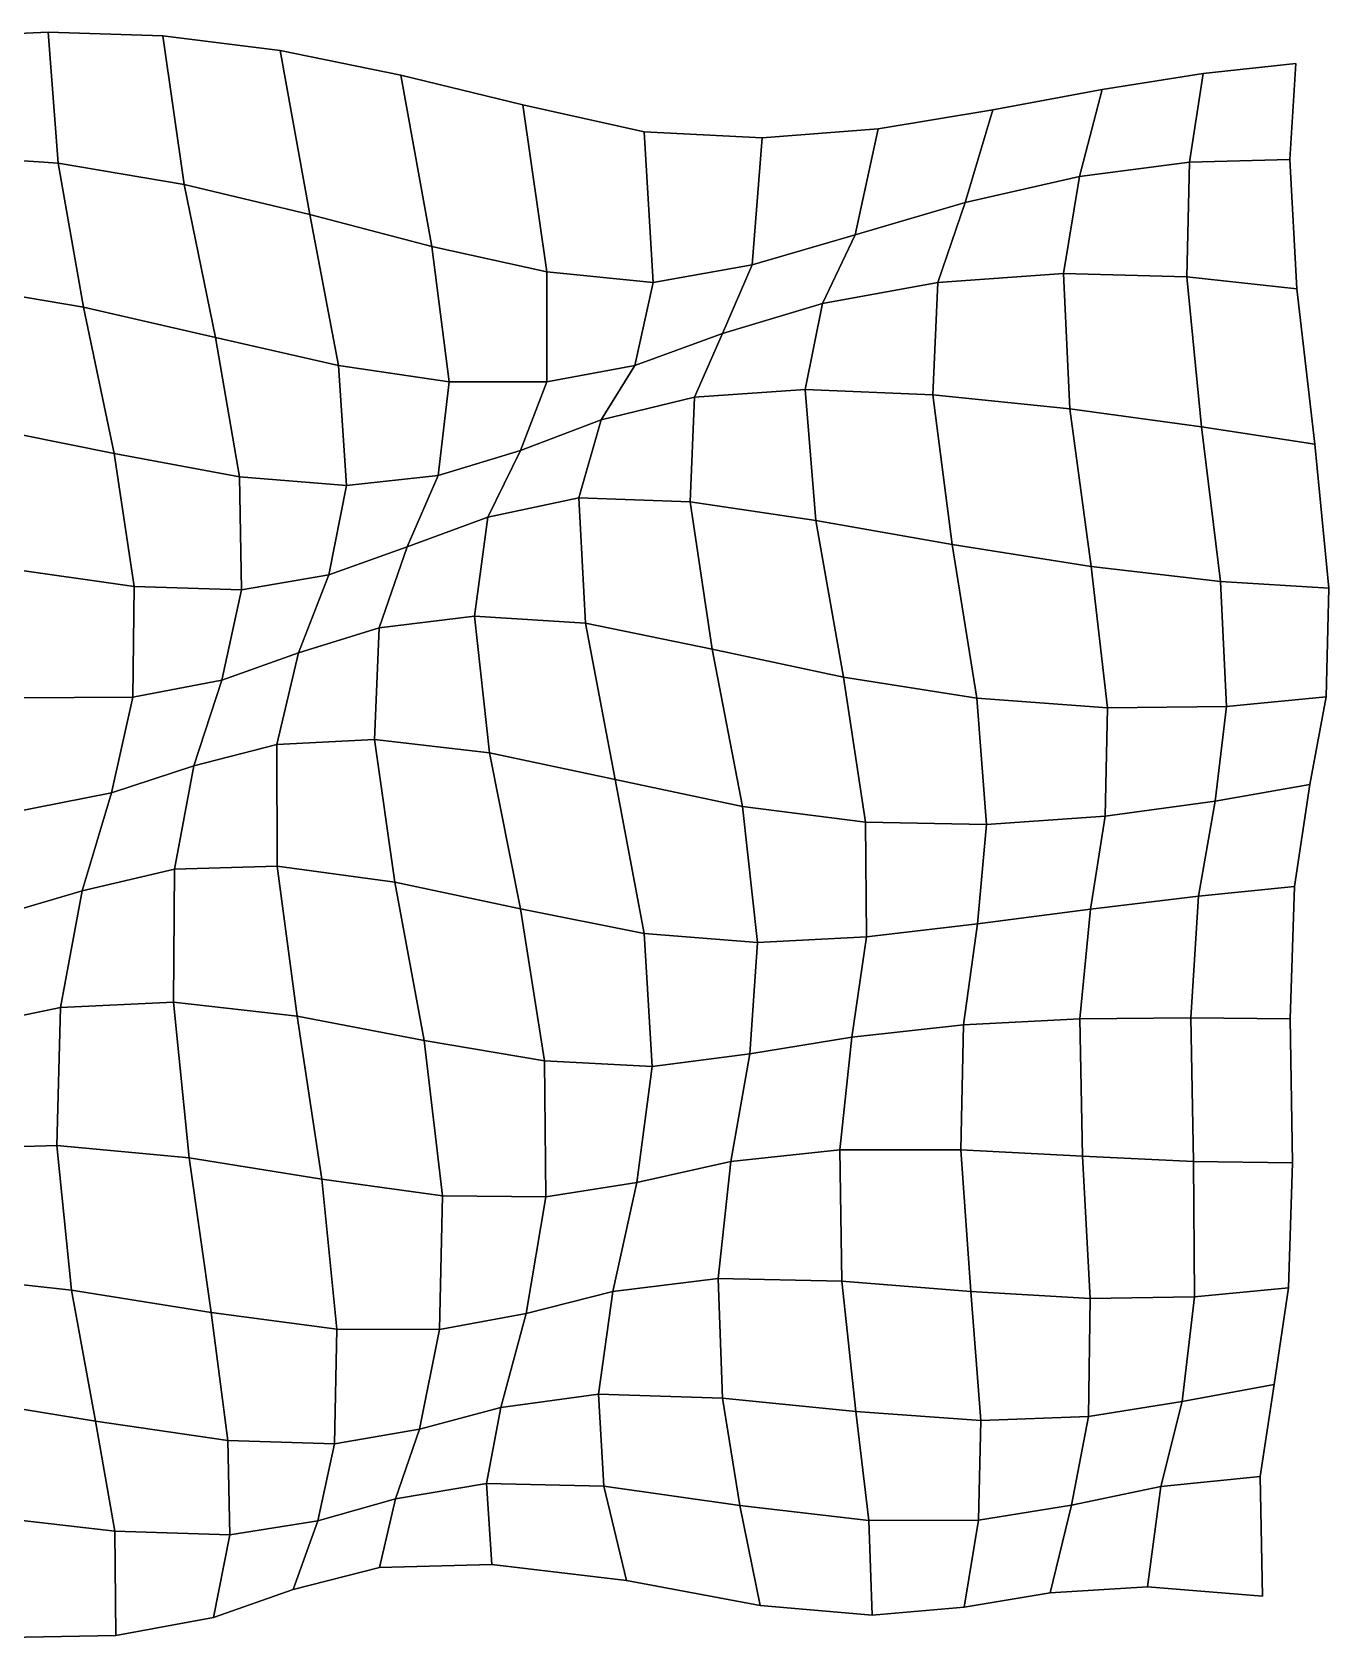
# Model space of a CAD drawing. Extents: x -161 to 225, y -128 to 123.
# Drawn here: x 24.9 to 225.5, y -125 to 123.4 of the extents above; entities that cross this region are included whole.
import ezdxf

# ---------------------------------------------------------------- set-up
doc = ezdxf.new("R2010")
doc.units = 0

msp = doc.modelspace()

# ---------------------------------------------------------------- linework, layer by layer
for points in [[(9.83178, 104.409492, 0.010305), (28.90794, 103.108704, 0.145241), (27.396492, 123.404869, 0.026824), (10.061327, 122.614754, -0.367905)], [(9.83178, 104.409492, 0.010305), (10.061327, 122.614754, -0.367905), (27.396492, 123.404869, 0.026824), (28.90794, 103.108704, 0.145241)], [(28.90794, 103.108704, 0.145241), (48.406376, 99.835617, -0.199749), (45.104641, 122.834908, -0.136074), (27.396492, 123.404869, 0.026824)], [(28.90794, 103.108704, 0.145241), (27.396492, 123.404869, 0.026824), (45.104641, 122.834908, -0.136074), (48.406376, 99.835617, -0.199749)], [(48.406376, 99.835617, -0.199749), (67.869591, 95.176903, -0.75451), (63.279057, 120.560547, -0.830647), (45.104641, 122.834908, -0.136074)], [(48.406376, 99.835617, -0.199749), (45.104641, 122.834908, -0.136074), (63.279057, 120.560547, -0.830647), (67.869591, 95.176903, -0.75451)], [(67.869591, 95.176903, -0.75451), (86.754158, 90.234596, -1.219895), (81.915718, 116.737076, -1.918922), (63.279057, 120.560547, -0.830647)], [(67.869591, 95.176903, -0.75451), (63.279057, 120.560547, -0.830647), (81.915718, 116.737076, -1.918922), (86.754158, 90.234596, -1.219895)], [(186.904724, 101.072464, -10.817753), (203.927872, 103.292015, -10.484324), (206.029343, 116.977783, -8.569457), (190.440033, 114.518669, -10.872352)], [(186.904724, 101.072464, -10.817753), (190.440033, 114.518669, -10.872352), (206.029343, 116.977783, -8.569457), (203.927872, 103.292015, -10.484324)], [(203.927872, 103.292015, -10.484324), (219.447495, 103.709496, -7.754331), (220.361511, 118.556915, -4.645498), (206.029343, 116.977783, -8.569457)], [(203.927872, 103.292015, -10.484324), (206.029343, 116.977783, -8.569457), (220.361511, 118.556915, -4.645498), (219.447495, 103.709496, -7.754331)], [(86.754158, 90.234596, -1.219895), (104.514847, 86.338074, -1.586439), (100.782074, 112.138893, -3.376777), (81.915718, 116.737076, -1.918922)], [(86.754158, 90.234596, -1.219895), (81.915718, 116.737076, -1.918922), (100.782074, 112.138893, -3.376777), (104.514847, 86.338074, -1.586439)], [(169.242737, 97.032295, -8.992205), (186.904724, 101.072464, -10.817753), (190.440033, 114.518669, -10.872352), (173.491089, 111.369194, -11.05312)], [(169.242737, 97.032295, -8.992205), (173.491089, 111.369194, -11.05312), (190.440033, 114.518669, -10.872352), (186.904724, 101.072464, -10.817753)], [(104.514847, 86.338074, -1.586439), (120.952843, 84.66423, -2.28953), (119.587006, 108.003685, -5.397277), (100.782074, 112.138893, -3.376777)], [(104.514847, 86.338074, -1.586439), (100.782074, 112.138893, -3.376777), (119.587006, 108.003685, -5.397277), (120.952843, 84.66423, -2.28953)], [(152.207657, 92.023346, -6.22019), (169.242737, 97.032295, -8.992205), (173.491089, 111.369194, -11.05312), (155.78952, 108.467674, -9.613553)], [(152.207657, 92.023346, -6.22019), (155.78952, 108.467674, -9.613553), (173.491089, 111.369194, -11.05312), (169.242737, 97.032295, -8.992205)], [(120.952843, 84.66423, -2.28953), (136.303299, 87.406776, -3.779438), (137.82341, 107.034721, -7.492645), (119.587006, 108.003685, -5.397277)], [(120.952843, 84.66423, -2.28953), (119.587006, 108.003685, -5.397277), (137.82341, 107.034721, -7.492645), (136.303299, 87.406776, -3.779438)], [(136.303299, 87.406776, -3.779438), (152.207657, 92.023346, -6.22019), (155.78952, 108.467674, -9.613553), (137.82341, 107.034721, -7.492645)], [(136.303299, 87.406776, -3.779438), (137.82341, 107.034721, -7.492645), (155.78952, 108.467674, -9.613553), (152.207657, 92.023346, -6.22019)], [(11.795009, 84.392532, -0.245046), (32.838123, 80.841263, -0.31086), (28.90794, 103.108704, 0.145241), (9.83178, 104.409492, 0.010305)], [(11.795009, 84.392532, -0.245046), (9.83178, 104.409492, 0.010305), (28.90794, 103.108704, 0.145241), (32.838123, 80.841263, -0.31086)], [(32.838123, 80.841263, -0.31086), (53.284061, 76.151947, -0.60306), (48.406376, 99.835617, -0.199749), (28.90794, 103.108704, 0.145241)], [(32.838123, 80.841263, -0.31086), (28.90794, 103.108704, 0.145241), (48.406376, 99.835617, -0.199749), (53.284061, 76.151947, -0.60306)], [(184.461472, 86.054741, -8.378843), (203.530121, 85.546974, -10.102467), (203.927872, 103.292015, -10.484324), (186.904724, 101.072464, -10.817753)], [(184.461472, 86.054741, -8.378843), (186.904724, 101.072464, -10.817753), (203.927872, 103.292015, -10.484324), (203.530121, 85.546974, -10.102467)], [(203.530121, 85.546974, -10.102467), (220.532639, 83.668571, -9.088282), (219.447495, 103.709496, -7.754331), (203.927872, 103.292015, -10.484324)], [(203.530121, 85.546974, -10.102467), (203.927872, 103.292015, -10.484324), (219.447495, 103.709496, -7.754331), (220.532639, 83.668571, -9.088282)], [(53.284061, 76.151947, -0.60306), (72.300354, 71.836655, -0.693436), (67.869591, 95.176903, -0.75451), (48.406376, 99.835617, -0.199749)], [(53.284061, 76.151947, -0.60306), (48.406376, 99.835617, -0.199749), (67.869591, 95.176903, -0.75451), (72.300354, 71.836655, -0.693436)], [(165.027481, 84.666801, -4.839503), (184.461472, 86.054741, -8.378843), (186.904724, 101.072464, -10.817753), (169.242737, 97.032295, -8.992205)], [(165.027481, 84.666801, -4.839503), (169.242737, 97.032295, -8.992205), (186.904724, 101.072464, -10.817753), (184.461472, 86.054741, -8.378843)], [(147.159958, 81.412903, -1.210207), (165.027481, 84.666801, -4.839503), (169.242737, 97.032295, -8.992205), (152.207657, 92.023346, -6.22019)], [(147.159958, 81.412903, -1.210207), (152.207657, 92.023346, -6.22019), (169.242737, 97.032295, -8.992205), (165.027481, 84.666801, -4.839503)], [(72.300354, 71.836655, -0.693436), (89.408371, 69.285706, -0.222296), (86.754158, 90.234596, -1.219895), (67.869591, 95.176903, -0.75451)], [(72.300354, 71.836655, -0.693436), (67.869591, 95.176903, -0.75451), (86.754158, 90.234596, -1.219895), (89.408371, 69.285706, -0.222296)], [(131.69632, 76.80648, 1.104721), (147.159958, 81.412903, -1.210207), (152.207657, 92.023346, -6.22019), (136.303299, 87.406776, -3.779438)], [(131.69632, 76.80648, 1.104721), (136.303299, 87.406776, -3.779438), (152.207657, 92.023346, -6.22019), (147.159958, 81.412903, -1.210207)], [(89.408371, 69.285706, -0.222296), (104.523262, 69.291672, 0.768575), (104.514847, 86.338074, -1.586439), (86.754158, 90.234596, -1.219895)], [(89.408371, 69.285706, -0.222296), (86.754158, 90.234596, -1.219895), (104.514847, 86.338074, -1.586439), (104.523262, 69.291672, 0.768575)], [(118.124031, 71.851402, 1.672602), (131.69632, 76.80648, 1.104721), (136.303299, 87.406776, -3.779438), (120.952843, 84.66423, -2.28953)], [(118.124031, 71.851402, 1.672602), (120.952843, 84.66423, -2.28953), (136.303299, 87.406776, -3.779438), (131.69632, 76.80648, 1.104721)], [(104.523262, 69.291672, 0.768575), (118.124031, 71.851402, 1.672602), (120.952843, 84.66423, -2.28953), (104.514847, 86.338074, -1.586439)], [(104.523262, 69.291672, 0.768575), (104.514847, 86.338074, -1.586439), (120.952843, 84.66423, -2.28953), (118.124031, 71.851402, 1.672602)], [(144.485886, 68.108139, 3.476309), (164.249619, 67.291191, -0.641247), (165.027481, 84.666801, -4.839503), (147.159958, 81.412903, -1.210207)], [(144.485886, 68.108139, 3.476309), (147.159958, 81.412903, -1.210207), (165.027481, 84.666801, -4.839503), (164.249619, 67.291191, -0.641247)], [(164.249619, 67.291191, -0.641247), (185.429047, 65.126961, -5.301951), (184.461472, 86.054741, -8.378843), (165.027481, 84.666801, -4.839503)], [(164.249619, 67.291191, -0.641247), (165.027481, 84.666801, -4.839503), (184.461472, 86.054741, -8.378843), (185.429047, 65.126961, -5.301951)], [(185.429047, 65.126961, -5.301951), (205.791397, 62.352203, -8.536299), (203.530121, 85.546974, -10.102467), (184.461472, 86.054741, -8.378843)], [(185.429047, 65.126961, -5.301951), (184.461472, 86.054741, -8.378843), (203.530121, 85.546974, -10.102467), (205.791397, 62.352203, -8.536299)], [(205.791397, 62.352203, -8.536299), (223.328644, 59.662838, -8.998077), (220.532639, 83.668571, -9.088282), (203.530121, 85.546974, -10.102467)], [(205.791397, 62.352203, -8.536299), (203.530121, 85.546974, -10.102467), (220.532639, 83.668571, -9.088282), (223.328644, 59.662838, -8.998077)], [(15.771048, 62.579613, -0.968566), (37.589283, 58.210094, -0.924707), (32.838123, 80.841263, -0.31086), (11.795009, 84.392532, -0.245046)], [(15.771048, 62.579613, -0.968566), (11.795009, 84.392532, -0.245046), (32.838123, 80.841263, -0.31086), (37.589283, 58.210094, -0.924707)], [(37.589283, 58.210094, -0.924707), (56.986885, 54.585159, -0.766647), (53.284061, 76.151947, -0.60306), (32.838123, 80.841263, -0.31086)], [(37.589283, 58.210094, -0.924707), (32.838123, 80.841263, -0.31086), (53.284061, 76.151947, -0.60306), (56.986885, 54.585159, -0.766647)], [(127.350853, 66.912575, 5.660679), (144.485886, 68.108139, 3.476309), (147.159958, 81.412903, -1.210207), (131.69632, 76.80648, 1.104721)], [(127.350853, 66.912575, 5.660679), (131.69632, 76.80648, 1.104721), (147.159958, 81.412903, -1.210207), (144.485886, 68.108139, 3.476309)], [(56.986885, 54.585159, -0.766647), (73.540367, 53.270149, -0.090503), (72.300354, 71.836655, -0.693436), (53.284061, 76.151947, -0.60306)], [(56.986885, 54.585159, -0.766647), (53.284061, 76.151947, -0.60306), (72.300354, 71.836655, -0.693436), (73.540367, 53.270149, -0.090503)], [(112.940155, 63.423939, 5.623336), (127.350853, 66.912575, 5.660679), (131.69632, 76.80648, 1.104721), (118.124031, 71.851402, 1.672602)], [(112.940155, 63.423939, 5.623336), (118.124031, 71.851402, 1.672602), (131.69632, 76.80648, 1.104721), (127.350853, 66.912575, 5.660679)], [(73.540367, 53.270149, -0.090503), (87.712929, 54.835911, 1.378479), (89.408371, 69.285706, -0.222296), (72.300354, 71.836655, -0.693436)], [(73.540367, 53.270149, -0.090503), (72.300354, 71.836655, -0.693436), (89.408371, 69.285706, -0.222296), (87.712929, 54.835911, 1.378479)], [(100.45298, 58.688896, 3.509398), (112.940155, 63.423939, 5.623336), (118.124031, 71.851402, 1.672602), (104.523262, 69.291672, 0.768575)], [(100.45298, 58.688896, 3.509398), (104.523262, 69.291672, 0.768575), (118.124031, 71.851402, 1.672602), (112.940155, 63.423939, 5.623336)], [(87.712929, 54.835911, 1.378479), (100.45298, 58.688896, 3.509398), (104.523262, 69.291672, 0.768575), (89.408371, 69.285706, -0.222296)], [(87.712929, 54.835911, 1.378479), (89.408371, 69.285706, -0.222296), (104.523262, 69.291672, 0.768575), (100.45298, 58.688896, 3.509398)], [(126.675903, 50.732399, 9.044948), (146.113785, 47.87685, 6.730162), (144.485886, 68.108139, 3.476309), (127.350853, 66.912575, 5.660679)], [(126.675903, 50.732399, 9.044948), (127.350853, 66.912575, 5.660679), (144.485886, 68.108139, 3.476309), (146.113785, 47.87685, 6.730162)], [(146.113785, 47.87685, 6.730162), (167.196274, 44.153992, 2.336008), (164.249619, 67.291191, -0.641247), (144.485886, 68.108139, 3.476309)], [(146.113785, 47.87685, 6.730162), (144.485886, 68.108139, 3.476309), (164.249619, 67.291191, -0.641247), (167.196274, 44.153992, 2.336008)], [(167.196274, 44.153992, 2.336008), (188.735718, 40.7416, -2.825946), (185.429047, 65.126961, -5.301951), (164.249619, 67.291191, -0.641247)], [(167.196274, 44.153992, 2.336008), (164.249619, 67.291191, -0.641247), (185.429047, 65.126961, -5.301951), (188.735718, 40.7416, -2.825946)], [(109.489098, 51.345356, 9.012098), (126.675903, 50.732399, 9.044948), (127.350853, 66.912575, 5.660679), (112.940155, 63.423939, 5.623336)], [(109.489098, 51.345356, 9.012098), (112.940155, 63.423939, 5.623336), (127.350853, 66.912575, 5.660679), (126.675903, 50.732399, 9.044948)], [(188.735718, 40.7416, -2.825946), (208.750839, 38.40398, -6.761741), (205.791397, 62.352203, -8.536299), (185.429047, 65.126961, -5.301951)], [(188.735718, 40.7416, -2.825946), (185.429047, 65.126961, -5.301951), (205.791397, 62.352203, -8.536299), (208.750839, 38.40398, -6.761741)], [(20.053568, 40.599987, -1.900229), (40.687214, 37.666843, -1.343327), (37.589283, 58.210094, -0.924707), (15.771048, 62.579613, -0.968566)], [(20.053568, 40.599987, -1.900229), (15.771048, 62.579613, -0.968566), (37.589283, 58.210094, -0.924707), (40.687214, 37.666843, -1.343327)], [(95.406929, 48.358036, 6.400096), (109.489098, 51.345356, 9.012098), (112.940155, 63.423939, 5.623336), (100.45298, 58.688896, 3.509398)], [(95.406929, 48.358036, 6.400096), (100.45298, 58.688896, 3.509398), (112.940155, 63.423939, 5.623336), (109.489098, 51.345356, 9.012098)], [(208.750839, 38.40398, -6.761741), (225.490875, 37.394627, -8.029817), (223.328644, 59.662838, -8.998077), (205.791397, 62.352203, -8.536299)], [(208.750839, 38.40398, -6.761741), (205.791397, 62.352203, -8.536299), (223.328644, 59.662838, -8.998077), (225.490875, 37.394627, -8.029817)], [(40.687214, 37.666843, -1.343327), (57.315022, 37.103592, -0.345639), (56.986885, 54.585159, -0.766647), (37.589283, 58.210094, -0.924707)], [(40.687214, 37.666843, -1.343327), (37.589283, 58.210094, -0.924707), (56.986885, 54.585159, -0.766647), (57.315022, 37.103592, -0.345639)], [(82.890289, 43.774014, 3.603289), (95.406929, 48.358036, 6.400096), (100.45298, 58.688896, 3.509398), (87.712929, 54.835911, 1.378479)], [(82.890289, 43.774014, 3.603289), (87.712929, 54.835911, 1.378479), (100.45298, 58.688896, 3.509398), (95.406929, 48.358036, 6.400096)], [(70.778145, 39.429909, 1.279519), (82.890289, 43.774014, 3.603289), (87.712929, 54.835911, 1.378479), (73.540367, 53.270149, -0.090503)], [(70.778145, 39.429909, 1.279519), (73.540367, 53.270149, -0.090503), (87.712929, 54.835911, 1.378479), (82.890289, 43.774014, 3.603289)], [(57.315022, 37.103592, -0.345639), (70.778145, 39.429909, 1.279519), (73.540367, 53.270149, -0.090503), (56.986885, 54.585159, -0.766647)], [(57.315022, 37.103592, -0.345639), (56.986885, 54.585159, -0.766647), (73.540367, 53.270149, -0.090503), (70.778145, 39.429909, 1.279519)], [(93.306419, 33.071159, 8.919457), (110.514664, 31.990782, 11.376283), (109.489098, 51.345356, 9.012098), (95.406929, 48.358036, 6.400096)], [(93.306419, 33.071159, 8.919457), (95.406929, 48.358036, 6.400096), (109.489098, 51.345356, 9.012098), (110.514664, 31.990782, 11.376283)], [(110.514664, 31.990782, 11.376283), (130.109482, 27.957132, 10.884101), (126.675903, 50.732399, 9.044948), (109.489098, 51.345356, 9.012098)], [(110.514664, 31.990782, 11.376283), (109.489098, 51.345356, 9.012098), (126.675903, 50.732399, 9.044948), (130.109482, 27.957132, 10.884101)], [(130.109482, 27.957132, 10.884101), (150.423645, 23.636997, 8.188733), (146.113785, 47.87685, 6.730162), (126.675903, 50.732399, 9.044948)], [(130.109482, 27.957132, 10.884101), (126.675903, 50.732399, 9.044948), (146.113785, 47.87685, 6.730162), (150.423645, 23.636997, 8.188733)], [(78.566017, 31.245991, 5.929241), (93.306419, 33.071159, 8.919457), (95.406929, 48.358036, 6.400096), (82.890289, 43.774014, 3.603289)], [(78.566017, 31.245991, 5.929241), (82.890289, 43.774014, 3.603289), (95.406929, 48.358036, 6.400096), (93.306419, 33.071159, 8.919457)], [(150.423645, 23.636997, 8.188733), (171.017273, 20.390743, 3.680855), (167.196274, 44.153992, 2.336008), (146.113785, 47.87685, 6.730162)], [(150.423645, 23.636997, 8.188733), (146.113785, 47.87685, 6.730162), (167.196274, 44.153992, 2.336008), (171.017273, 20.390743, 3.680855)], [(66.086838, 27.363342, 2.990655), (78.566017, 31.245991, 5.929241), (82.890289, 43.774014, 3.603289), (70.778145, 39.429909, 1.279519)], [(66.086838, 27.363342, 2.990655), (70.778145, 39.429909, 1.279519), (82.890289, 43.774014, 3.603289), (78.566017, 31.245991, 5.929241)], [(171.017273, 20.390743, 3.680855), (191.223801, 18.867887, -1.37321), (188.735718, 40.7416, -2.825946), (167.196274, 44.153992, 2.336008)], [(171.017273, 20.390743, 3.680855), (167.196274, 44.153992, 2.336008), (188.735718, 40.7416, -2.825946), (191.223801, 18.867887, -1.37321)], [(22.407194, 20.407524, -2.953279), (40.472939, 20.525038, -1.626281), (40.687214, 37.666843, -1.343327), (20.053568, 40.599987, -1.900229)], [(22.407194, 20.407524, -2.953279), (20.053568, 40.599987, -1.900229), (40.687214, 37.666843, -1.343327), (40.472939, 20.525038, -1.626281)], [(191.223801, 18.867887, -1.37321), (209.67038, 19.076332, -5.217782), (208.750839, 38.40398, -6.761741), (188.735718, 40.7416, -2.825946)], [(191.223801, 18.867887, -1.37321), (188.735718, 40.7416, -2.825946), (208.750839, 38.40398, -6.761741), (209.67038, 19.076332, -5.217782)], [(40.472939, 20.525038, -1.626281), (54.268974, 23.172913, 0.410053), (57.315022, 37.103592, -0.345639), (40.687214, 37.666843, -1.343327)], [(40.472939, 20.525038, -1.626281), (40.687214, 37.666843, -1.343327), (57.315022, 37.103592, -0.345639), (54.268974, 23.172913, 0.410053)], [(54.268974, 23.172913, 0.410053), (66.086838, 27.363342, 2.990655), (70.778145, 39.429909, 1.279519), (57.315022, 37.103592, -0.345639)], [(54.268974, 23.172913, 0.410053), (57.315022, 37.103592, -0.345639), (70.778145, 39.429909, 1.279519), (66.086838, 27.363342, 2.990655)], [(209.67038, 19.076332, -5.217782), (225.075485, 20.602293, -6.611032), (225.490875, 37.394627, -8.029817), (208.750839, 38.40398, -6.761741)], [(209.67038, 19.076332, -5.217782), (208.750839, 38.40398, -6.761741), (225.490875, 37.394627, -8.029817), (225.075485, 20.602293, -6.611032)], [(77.83786, 13.978098, 7.339012), (95.645966, 11.891029, 10.183764), (93.306419, 33.071159, 8.919457), (78.566017, 31.245991, 5.929241)], [(77.83786, 13.978098, 7.339012), (78.566017, 31.245991, 5.929241), (93.306419, 33.071159, 8.919457), (95.645966, 11.891029, 10.183764)], [(95.645966, 11.891029, 10.183764), (115.086426, 7.804176, 12.081389), (110.514664, 31.990782, 11.376283), (93.306419, 33.071159, 8.919457)], [(95.645966, 11.891029, 10.183764), (93.306419, 33.071159, 8.919457), (110.514664, 31.990782, 11.376283), (115.086426, 7.804176, 12.081389)], [(62.738247, 13.17722, 4.027419), (77.83786, 13.978098, 7.339012), (78.566017, 31.245991, 5.929241), (66.086838, 27.363342, 2.990655)], [(62.738247, 13.17722, 4.027419), (66.086838, 27.363342, 2.990655), (78.566017, 31.245991, 5.929241), (77.83786, 13.978098, 7.339012)], [(115.086426, 7.804176, 12.081389), (134.779541, 3.599315, 10.860029), (130.109482, 27.957132, 10.884101), (110.514664, 31.990782, 11.376283)], [(115.086426, 7.804176, 12.081389), (110.514664, 31.990782, 11.376283), (130.109482, 27.957132, 10.884101), (134.779541, 3.599315, 10.860029)], [(49.929028, 9.916106, 0.668882), (62.738247, 13.17722, 4.027419), (66.086838, 27.363342, 2.990655), (54.268974, 23.172913, 0.410053)], [(49.929028, 9.916106, 0.668882), (54.268974, 23.172913, 0.410053), (66.086838, 27.363342, 2.990655), (62.738247, 13.17722, 4.027419)], [(134.779541, 3.599315, 10.860029), (153.818542, 1.20569, 7.747371), (150.423645, 23.636997, 8.188733), (130.109482, 27.957132, 10.884101)], [(134.779541, 3.599315, 10.860029), (130.109482, 27.957132, 10.884101), (150.423645, 23.636997, 8.188733), (153.818542, 1.20569, 7.747371)], [(37.160076, 5.750473, -2.293998), (49.929028, 9.916106, 0.668882), (54.268974, 23.172913, 0.410053), (40.472939, 20.525038, -1.626281)], [(37.160076, 5.750473, -2.293998), (40.472939, 20.525038, -1.626281), (54.268974, 23.172913, 0.410053), (49.929028, 9.916106, 0.668882)], [(153.818542, 1.20569, 7.747371), (172.547089, 0.842462, 3.341502), (171.017273, 20.390743, 3.680855), (150.423645, 23.636997, 8.188733)], [(153.818542, 1.20569, 7.747371), (150.423645, 23.636997, 8.188733), (171.017273, 20.390743, 3.680855), (172.547089, 0.842462, 3.341502)], [(21.491226, 2.648422, -4.28259), (37.160076, 5.750473, -2.293998), (40.472939, 20.525038, -1.626281), (22.407194, 20.407524, -2.953279)], [(21.491226, 2.648422, -4.28259), (22.407194, 20.407524, -2.953279), (40.472939, 20.525038, -1.626281), (37.160076, 5.750473, -2.293998)], [(172.547089, 0.842462, 3.341502), (190.899063, 2.122177, -1.127604), (191.223801, 18.867887, -1.37321), (171.017273, 20.390743, 3.680855)], [(172.547089, 0.842462, 3.341502), (171.017273, 20.390743, 3.680855), (191.223801, 18.867887, -1.37321), (190.899063, 2.122177, -1.127604)], [(207.903717, 4.417534, -4.217171), (222.563354, 7.014516, -5.166298), (225.075485, 20.602293, -6.611032), (209.67038, 19.076332, -5.217782)], [(207.903717, 4.417534, -4.217171), (209.67038, 19.076332, -5.217782), (225.075485, 20.602293, -6.611032), (222.563354, 7.014516, -5.166298)], [(190.899063, 2.122177, -1.127604), (207.903717, 4.417534, -4.217171), (209.67038, 19.076332, -5.217782), (191.223801, 18.867887, -1.37321)], [(190.899063, 2.122177, -1.127604), (191.223801, 18.867887, -1.37321), (209.67038, 19.076332, -5.217782), (207.903717, 4.417534, -4.217171)], [(46.924393, -6.09757, -0.605257), (62.801022, -5.592706, 3.155393), (62.738247, 13.17722, 4.027419), (49.929028, 9.916106, 0.668882)], [(46.924393, -6.09757, -0.605257), (49.929028, 9.916106, 0.668882), (62.738247, 13.17722, 4.027419), (62.801022, -5.592706, 3.155393)], [(62.801022, -5.592706, 3.155393), (80.982635, -8.075943, 6.602262), (77.83786, 13.978098, 7.339012), (62.738247, 13.17722, 4.027419)], [(62.801022, -5.592706, 3.155393), (62.738247, 13.17722, 4.027419), (77.83786, 13.978098, 7.339012), (80.982635, -8.075943, 6.602262)], [(80.982635, -8.075943, 6.602262), (100.44606, -12.226132, 9.193499), (95.645966, 11.891029, 10.183764), (77.83786, 13.978098, 7.339012)], [(80.982635, -8.075943, 6.602262), (77.83786, 13.978098, 7.339012), (95.645966, 11.891029, 10.183764), (100.44606, -12.226132, 9.193499)], [(100.44606, -12.226132, 9.193499), (119.557655, -16.037046, 10.488353), (115.086426, 7.804176, 12.081389), (95.645966, 11.891029, 10.183764)], [(100.44606, -12.226132, 9.193499), (95.645966, 11.891029, 10.183764), (115.086426, 7.804176, 12.081389), (119.557655, -16.037046, 10.488353)], [(32.644123, -9.412058, -3.956031), (46.924393, -6.09757, -0.605257), (49.929028, 9.916106, 0.668882), (37.160076, 5.750473, -2.293998)], [(32.644123, -9.412058, -3.956031), (37.160076, 5.750473, -2.293998), (49.929028, 9.916106, 0.668882), (46.924393, -6.09757, -0.605257)], [(119.557655, -16.037046, 10.488353), (137.108307, -17.40749, 8.80631), (134.779541, 3.599315, 10.860029), (115.086426, 7.804176, 12.081389)], [(119.557655, -16.037046, 10.488353), (115.086426, 7.804176, 12.081389), (134.779541, 3.599315, 10.860029), (137.108307, -17.40749, 8.80631)], [(17.73753, -13.800007, -6.014922), (32.644123, -9.412058, -3.956031), (37.160076, 5.750473, -2.293998), (21.491226, 2.648422, -4.28259)], [(17.73753, -13.800007, -6.014922), (21.491226, 2.648422, -4.28259), (37.160076, 5.750473, -2.293998), (32.644123, -9.412058, -3.956031)], [(205.303223, -10.239577, -3.677103), (220.194824, -8.759375, -3.974969), (222.563354, 7.014516, -5.166298), (207.903717, 4.417534, -4.217171)], [(205.303223, -10.239577, -3.677103), (207.903717, 4.417534, -4.217171), (222.563354, 7.014516, -5.166298), (220.194824, -8.759375, -3.974969)], [(137.108307, -17.40749, 8.80631), (153.965057, -16.547739, 5.626863), (153.818542, 1.20569, 7.747371), (134.779541, 3.599315, 10.860029)], [(137.108307, -17.40749, 8.80631), (134.779541, 3.599315, 10.860029), (153.818542, 1.20569, 7.747371), (153.965057, -16.547739, 5.626863)], [(188.620758, -12.254999, -1.686614), (205.303223, -10.239577, -3.677103), (207.903717, 4.417534, -4.217171), (190.899063, 2.122177, -1.127604)], [(188.620758, -12.254999, -1.686614), (190.899063, 2.122177, -1.127604), (207.903717, 4.417534, -4.217171), (205.303223, -10.239577, -3.677103)], [(153.965057, -16.547739, 5.626863), (171.140976, -14.523864, 1.753271), (172.547089, 0.842462, 3.341502), (153.818542, 1.20569, 7.747371)], [(153.965057, -16.547739, 5.626863), (153.818542, 1.20569, 7.747371), (172.547089, 0.842462, 3.341502), (171.140976, -14.523864, 1.753271)], [(171.140976, -14.523864, 1.753271), (188.620758, -12.254999, -1.686614), (190.899063, 2.122177, -1.127604), (172.547089, 0.842462, 3.341502)], [(171.140976, -14.523864, 1.753271), (172.547089, 0.842462, 3.341502), (190.899063, 2.122177, -1.127604), (188.620758, -12.254999, -1.686614)], [(29.302567, -27.485514, -6.668485), (46.779789, -26.671059, -3.834266), (46.924393, -6.09757, -0.605257), (32.644123, -9.412058, -3.956031)], [(29.302567, -27.485514, -6.668485), (32.644123, -9.412058, -3.956031), (46.924393, -6.09757, -0.605257), (46.779789, -26.671059, -3.834266)], [(46.779789, -26.671059, -3.834266), (65.877022, -28.836447, -0.312989), (62.801022, -5.592706, 3.155393), (46.924393, -6.09757, -0.605257)], [(46.779789, -26.671059, -3.834266), (46.924393, -6.09757, -0.605257), (62.801022, -5.592706, 3.155393), (65.877022, -28.836447, -0.312989)], [(65.877022, -28.836447, -0.312989), (85.545959, -32.605682, 2.957287), (80.982635, -8.075943, 6.602262), (62.801022, -5.592706, 3.155393)], [(65.877022, -28.836447, -0.312989), (62.801022, -5.592706, 3.155393), (80.982635, -8.075943, 6.602262), (85.545959, -32.605682, 2.957287)], [(13.107431, -30.81699, -7.85246), (29.302567, -27.485514, -6.668485), (32.644123, -9.412058, -3.956031), (17.73753, -13.800007, -6.014922)], [(13.107431, -30.81699, -7.85246), (17.73753, -13.800007, -6.014922), (32.644123, -9.412058, -3.956031), (29.302567, -27.485514, -6.668485)], [(85.545959, -32.605682, 2.957287), (104.150078, -35.74057, 5.296556), (100.44606, -12.226132, 9.193499), (80.982635, -8.075943, 6.602262)], [(85.545959, -32.605682, 2.957287), (80.982635, -8.075943, 6.602262), (100.44606, -12.226132, 9.193499), (104.150078, -35.74057, 5.296556)], [(204.121902, -29.062704, -3.347361), (219.522476, -29.211679, -3.085851), (220.194824, -8.759375, -3.974969), (205.303223, -10.239577, -3.677103)], [(204.121902, -29.062704, -3.347361), (205.303223, -10.239577, -3.677103), (220.194824, -8.759375, -3.974969), (219.522476, -29.211679, -3.085851)], [(104.150078, -35.74057, 5.296556), (120.796326, -36.602734, 6.2321), (119.557655, -16.037046, 10.488353), (100.44606, -12.226132, 9.193499)], [(104.150078, -35.74057, 5.296556), (100.44606, -12.226132, 9.193499), (119.557655, -16.037046, 10.488353), (120.796326, -36.602734, 6.2321)], [(168.987228, -30.141273, -0.545038), (186.974579, -29.254511, -2.572581), (188.620758, -12.254999, -1.686614), (171.140976, -14.523864, 1.753271)], [(168.987228, -30.141273, -0.545038), (171.140976, -14.523864, 1.753271), (188.620758, -12.254999, -1.686614), (186.974579, -29.254511, -2.572581)], [(186.974579, -29.254511, -2.572581), (204.121902, -29.062704, -3.347361), (205.303223, -10.239577, -3.677103), (188.620758, -12.254999, -1.686614)], [(186.974579, -29.254511, -2.572581), (188.620758, -12.254999, -1.686614), (205.303223, -10.239577, -3.677103), (204.121902, -29.062704, -3.347361)], [(151.718582, -32.065907, 2.206341), (168.987228, -30.141273, -0.545038), (171.140976, -14.523864, 1.753271), (153.965057, -16.547739, 5.626863)], [(151.718582, -32.065907, 2.206341), (153.965057, -16.547739, 5.626863), (171.140976, -14.523864, 1.753271), (168.987228, -30.141273, -0.545038)], [(120.796326, -36.602734, 6.2321), (135.915176, -34.671471, 4.764139), (137.108307, -17.40749, 8.80631), (119.557655, -16.037046, 10.488353)], [(120.796326, -36.602734, 6.2321), (119.557655, -16.037046, 10.488353), (137.108307, -17.40749, 8.80631), (135.915176, -34.671471, 4.764139)], [(135.915176, -34.671471, 4.764139), (151.718582, -32.065907, 2.206341), (153.965057, -16.547739, 5.626863), (137.108307, -17.40749, 8.80631)], [(135.915176, -34.671471, 4.764139), (137.108307, -17.40749, 8.80631), (153.965057, -16.547739, 5.626863), (151.718582, -32.065907, 2.206341)], [(28.713354, -48.831387, -9.441432), (49.182446, -50.734985, -8.095588), (46.779789, -26.671059, -3.834266), (29.302567, -27.485514, -6.668485)], [(28.713354, -48.831387, -9.441432), (29.302567, -27.485514, -6.668485), (46.779789, -26.671059, -3.834266), (49.182446, -50.734985, -8.095588)], [(49.182446, -50.734985, -8.095588), (69.726257, -54.04039, -5.59896), (65.877022, -28.836447, -0.312989), (46.779789, -26.671059, -3.834266)], [(49.182446, -50.734985, -8.095588), (46.779789, -26.671059, -3.834266), (65.877022, -28.836447, -0.312989), (69.726257, -54.04039, -5.59896)], [(9.99697, -49.402092, -8.884441), (28.713354, -48.831387, -9.441432), (29.302567, -27.485514, -6.668485), (13.107431, -30.81699, -7.85246)], [(9.99697, -49.402092, -8.884441), (13.107431, -30.81699, -7.85246), (29.302567, -27.485514, -6.668485), (28.713354, -48.831387, -9.441432)], [(69.726257, -54.04039, -5.59896), (88.405533, -56.613094, -2.905791), (85.545959, -32.605682, 2.957287), (65.877022, -28.836447, -0.312989)], [(69.726257, -54.04039, -5.59896), (65.877022, -28.836447, -0.312989), (85.545959, -32.605682, 2.957287), (88.405533, -56.613094, -2.905791)], [(168.549133, -49.521782, -2.722122), (187.357071, -50.480549, -3.222969), (186.974579, -29.254511, -2.572581), (168.987228, -30.141273, -0.545038)], [(168.549133, -49.521782, -2.722122), (168.987228, -30.141273, -0.545038), (186.974579, -29.254511, -2.572581), (187.357071, -50.480549, -3.222969)], [(187.357071, -50.480549, -3.222969), (204.558868, -51.286072, -2.98743), (204.121902, -29.062704, -3.347361), (186.974579, -29.254511, -2.572581)], [(187.357071, -50.480549, -3.222969), (186.974579, -29.254511, -2.572581), (204.121902, -29.062704, -3.347361), (204.558868, -51.286072, -2.98743)], [(204.558868, -51.286072, -2.98743), (219.846466, -51.507717, -2.492725), (219.522476, -29.211679, -3.085851), (204.121902, -29.062704, -3.347361)], [(204.558868, -51.286072, -2.98743), (204.121902, -29.062704, -3.347361), (219.522476, -29.211679, -3.085851), (219.846466, -51.507717, -2.492725)], [(132.961105, -51.280521, -0.357011), (149.826035, -49.498009, -1.568354), (151.718582, -32.065907, 2.206341), (135.915176, -34.671471, 4.764139)], [(132.961105, -51.280521, -0.357011), (135.915176, -34.671471, 4.764139), (151.718582, -32.065907, 2.206341), (149.826035, -49.498009, -1.568354)], [(149.826035, -49.498009, -1.568354), (168.549133, -49.521782, -2.722122), (168.987228, -30.141273, -0.545038), (151.718582, -32.065907, 2.206341)], [(149.826035, -49.498009, -1.568354), (151.718582, -32.065907, 2.206341), (168.987228, -30.141273, -0.545038), (168.549133, -49.521782, -2.722122)], [(88.405533, -56.613094, -2.905791), (104.35022, -56.790154, -0.82243), (104.150078, -35.74057, 5.296556), (85.545959, -32.605682, 2.957287)], [(88.405533, -56.613094, -2.905791), (85.545959, -32.605682, 2.957287), (104.150078, -35.74057, 5.296556), (104.35022, -56.790154, -0.82243)], [(118.437645, -54.534054, 0.120325), (132.961105, -51.280521, -0.357011), (135.915176, -34.671471, 4.764139), (120.796326, -36.602734, 6.2321)], [(118.437645, -54.534054, 0.120325), (120.796326, -36.602734, 6.2321), (135.915176, -34.671471, 4.764139), (132.961105, -51.280521, -0.357011)], [(104.35022, -56.790154, -0.82243), (118.437645, -54.534054, 0.120325), (120.796326, -36.602734, 6.2321), (104.150078, -35.74057, 5.296556)], [(104.35022, -56.790154, -0.82243), (104.150078, -35.74057, 5.296556), (120.796326, -36.602734, 6.2321), (118.437645, -54.534054, 0.120325)], [(9.905657, -68.88147, -7.992687), (30.972422, -71.201363, -10.521892), (28.713354, -48.831387, -9.441432), (9.99697, -49.402092, -8.884441)], [(9.905657, -68.88147, -7.992687), (9.99697, -49.402092, -8.884441), (28.713354, -48.831387, -9.441432), (30.972422, -71.201363, -10.521892)], [(30.972422, -71.201363, -10.521892), (52.587532, -74.665672, -11.199572), (49.182446, -50.734985, -8.095588), (28.713354, -48.831387, -9.441432)], [(30.972422, -71.201363, -10.521892), (28.713354, -48.831387, -9.441432), (49.182446, -50.734985, -8.095588), (52.587532, -74.665672, -11.199572)], [(131.037231, -69.426498, -4.747421), (150.174088, -69.831726, -4.352355), (149.826035, -49.498009, -1.568354), (132.961105, -51.280521, -0.357011)], [(131.037231, -69.426498, -4.747421), (132.961105, -51.280521, -0.357011), (149.826035, -49.498009, -1.568354), (150.174088, -69.831726, -4.352355)], [(150.174088, -69.831726, -4.352355), (170.0849, -71.424805, -3.940966), (168.549133, -49.521782, -2.722122), (149.826035, -49.498009, -1.568354)], [(150.174088, -69.831726, -4.352355), (149.826035, -49.498009, -1.568354), (168.549133, -49.521782, -2.722122), (170.0849, -71.424805, -3.940966)], [(170.0849, -71.424805, -3.940966), (188.573761, -72.520851, -3.281245), (187.357071, -50.480549, -3.222969), (168.549133, -49.521782, -2.722122)], [(170.0849, -71.424805, -3.940966), (168.549133, -49.521782, -2.722122), (187.357071, -50.480549, -3.222969), (188.573761, -72.520851, -3.281245)], [(52.587532, -74.665672, -11.199572), (72.01899, -77.251694, -10.29924), (69.726257, -54.04039, -5.59896), (49.182446, -50.734985, -8.095588)], [(52.587532, -74.665672, -11.199572), (49.182446, -50.734985, -8.095588), (69.726257, -54.04039, -5.59896), (72.01899, -77.251694, -10.29924)], [(114.716515, -71.435974, -5.623752), (131.037231, -69.426498, -4.747421), (132.961105, -51.280521, -0.357011), (118.437645, -54.534054, 0.120325)], [(114.716515, -71.435974, -5.623752), (118.437645, -54.534054, 0.120325), (132.961105, -51.280521, -0.357011), (131.037231, -69.426498, -4.747421)], [(188.573761, -72.520851, -3.281245), (204.687241, -72.216019, -2.577545), (204.558868, -51.286072, -2.98743), (187.357071, -50.480549, -3.222969)], [(188.573761, -72.520851, -3.281245), (187.357071, -50.480549, -3.222969), (204.558868, -51.286072, -2.98743), (204.687241, -72.216019, -2.577545)], [(204.687241, -72.216019, -2.577545), (219.240448, -70.847061, -2.286927), (219.846466, -51.507717, -2.492725), (204.558868, -51.286072, -2.98743)], [(204.687241, -72.216019, -2.577545), (204.558868, -51.286072, -2.98743), (219.846466, -51.507717, -2.492725), (219.240448, -70.847061, -2.286927)], [(72.01899, -77.251694, -10.29924), (87.938843, -77.30368, -8.565763), (88.405533, -56.613094, -2.905791), (69.726257, -54.04039, -5.59896)], [(72.01899, -77.251694, -10.29924), (69.726257, -54.04039, -5.59896), (88.405533, -56.613094, -2.905791), (87.938843, -77.30368, -8.565763)], [(101.31044, -74.800781, -6.812722), (114.716515, -71.435974, -5.623752), (118.437645, -54.534054, 0.120325), (104.35022, -56.790154, -0.82243)], [(101.31044, -74.800781, -6.812722), (104.35022, -56.790154, -0.82243), (118.437645, -54.534054, 0.120325), (114.716515, -71.435974, -5.623752)], [(87.938843, -77.30368, -8.565763), (101.31044, -74.800781, -6.812722), (104.35022, -56.790154, -0.82243), (88.405533, -56.613094, -2.905791)], [(87.938843, -77.30368, -8.565763), (88.405533, -56.613094, -2.905791), (104.35022, -56.790154, -0.82243), (101.31044, -74.800781, -6.812722)], [(12.577751, -87.844536, -4.801338), (34.714424, -91.461937, -8.597627), (30.972422, -71.201363, -10.521892), (9.905657, -68.88147, -7.992687)], [(12.577751, -87.844536, -4.801338), (9.905657, -68.88147, -7.992687), (30.972422, -71.201363, -10.521892), (34.714424, -91.461937, -8.597627)], [(112.492386, -87.298073, -8.579914), (131.668228, -87.927231, -6.7678), (131.037231, -69.426498, -4.747421), (114.716515, -71.435974, -5.623752)], [(112.492386, -87.298073, -8.579914), (114.716515, -71.435974, -5.623752), (131.037231, -69.426498, -4.747421), (131.668228, -87.927231, -6.7678)], [(131.668228, -87.927231, -6.7678), (152.310867, -89.997414, -5.28725), (150.174088, -69.831726, -4.352355), (131.037231, -69.426498, -4.747421)], [(131.668228, -87.927231, -6.7678), (131.037231, -69.426498, -4.747421), (150.174088, -69.831726, -4.352355), (152.310867, -89.997414, -5.28725)], [(34.714424, -91.461937, -8.597627), (55.168629, -94.467995, -10.993488), (52.587532, -74.665672, -11.199572), (30.972422, -71.201363, -10.521892)], [(34.714424, -91.461937, -8.597627), (30.972422, -71.201363, -10.521892), (52.587532, -74.665672, -11.199572), (55.168629, -94.467995, -10.993488)], [(97.384247, -89.372757, -9.886902), (112.492386, -87.298073, -8.579914), (114.716515, -71.435974, -5.623752), (101.31044, -74.800781, -6.812722)], [(97.384247, -89.372757, -9.886902), (101.31044, -74.800781, -6.812722), (114.716515, -71.435974, -5.623752), (112.492386, -87.298073, -8.579914)], [(152.310867, -89.997414, -5.28725), (171.652344, -91.366814, -4.004179), (170.0849, -71.424805, -3.940966), (150.174088, -69.831726, -4.352355)], [(152.310867, -89.997414, -5.28725), (150.174088, -69.831726, -4.352355), (170.0849, -71.424805, -3.940966), (171.652344, -91.366814, -4.004179)], [(171.652344, -91.366814, -4.004179), (188.293594, -90.750542, -2.974682), (188.573761, -72.520851, -3.281245), (170.0849, -71.424805, -3.940966)], [(171.652344, -91.366814, -4.004179), (170.0849, -71.424805, -3.940966), (188.573761, -72.520851, -3.281245), (188.293594, -90.750542, -2.974682)], [(202.783508, -88.429626, -2.464038), (217.01474, -85.818092, -2.668279), (219.240448, -70.847061, -2.286927), (204.687241, -72.216019, -2.577545)], [(202.783508, -88.429626, -2.464038), (204.687241, -72.216019, -2.577545), (219.240448, -70.847061, -2.286927), (217.01474, -85.818092, -2.668279)], [(188.293594, -90.750542, -2.974682), (202.783508, -88.429626, -2.464038), (204.687241, -72.216019, -2.577545), (188.573761, -72.520851, -3.281245)], [(188.293594, -90.750542, -2.974682), (188.573761, -72.520851, -3.281245), (204.687241, -72.216019, -2.577545), (202.783508, -88.429626, -2.464038)], [(55.168629, -94.467995, -10.993488), (71.691536, -94.976555, -11.709531), (72.01899, -77.251694, -10.29924), (52.587532, -74.665672, -11.199572)], [(55.168629, -94.467995, -10.993488), (52.587532, -74.665672, -11.199572), (72.01899, -77.251694, -10.29924), (71.691536, -94.976555, -11.709531)], [(84.813484, -92.729164, -11.119615), (97.384247, -89.372757, -9.886902), (101.31044, -74.800781, -6.812722), (87.938843, -77.30368, -8.565763)], [(84.813484, -92.729164, -11.119615), (87.938843, -77.30368, -8.565763), (101.31044, -74.800781, -6.812722), (97.384247, -89.372757, -9.886902)], [(71.691536, -94.976555, -11.709531), (84.813484, -92.729164, -11.119615), (87.938843, -77.30368, -8.565763), (72.01899, -77.251694, -10.29924)], [(71.691536, -94.976555, -11.709531), (72.01899, -77.251694, -10.29924), (87.938843, -77.30368, -8.565763), (84.813484, -92.729164, -11.119615)], [(199.483749, -101.604233, -3.056063), (214.845276, -100.042381, -3.63049), (217.01474, -85.818092, -2.668279), (202.783508, -88.429626, -2.464038)], [(199.483749, -101.604233, -3.056063), (202.783508, -88.429626, -2.464038), (217.01474, -85.818092, -2.668279), (214.845276, -100.042381, -3.63049)], [(16.120821, -106.015694, -0.38578), (37.693924, -108.493271, -4.084677), (34.714424, -91.461937, -8.597627), (12.577751, -87.844536, -4.801338)], [(16.120821, -106.015694, -0.38578), (12.577751, -87.844536, -4.801338), (34.714424, -91.461937, -8.597627), (37.693924, -108.493271, -4.084677)], [(81.088623, -103.468452, -9.374342), (95.193626, -101.1241, -8.929964), (97.384247, -89.372757, -9.886902), (84.813484, -92.729164, -11.119615)], [(81.088623, -103.468452, -9.374342), (84.813484, -92.729164, -11.119615), (97.384247, -89.372757, -9.886902), (95.193626, -101.1241, -8.929964)], [(95.193626, -101.1241, -8.929964), (113.329651, -101.531067, -8.020568), (112.492386, -87.298073, -8.579914), (97.384247, -89.372757, -9.886902)], [(95.193626, -101.1241, -8.929964), (97.384247, -89.372757, -9.886902), (112.492386, -87.298073, -8.579914), (113.329651, -101.531067, -8.020568)], [(113.329651, -101.531067, -8.020568), (134.372116, -104.520859, -6.30508), (131.668228, -87.927231, -6.7678), (112.492386, -87.298073, -8.579914)], [(113.329651, -101.531067, -8.020568), (112.492386, -87.298073, -8.579914), (131.668228, -87.927231, -6.7678), (134.372116, -104.520859, -6.30508)], [(134.372116, -104.520859, -6.30508), (154.347595, -106.844208, -4.794581), (152.310867, -89.997414, -5.28725), (131.668228, -87.927231, -6.7678)], [(134.372116, -104.520859, -6.30508), (131.668228, -87.927231, -6.7678), (152.310867, -89.997414, -5.28725), (154.347595, -106.844208, -4.794581)], [(185.683304, -104.46817, -3.009734), (199.483749, -101.604233, -3.056063), (202.783508, -88.429626, -2.464038), (188.293594, -90.750542, -2.974682)], [(185.683304, -104.46817, -3.009734), (188.293594, -90.750542, -2.974682), (202.783508, -88.429626, -2.464038), (199.483749, -101.604233, -3.056063)], [(37.693924, -108.493271, -4.084677), (55.50499, -109.034134, -7.146099), (55.168629, -94.467995, -10.993488), (34.714424, -91.461937, -8.597627)], [(37.693924, -108.493271, -4.084677), (34.714424, -91.461937, -8.597627), (55.168629, -94.467995, -10.993488), (55.50499, -109.034134, -7.146099)], [(154.347595, -106.844208, -4.794581), (171.311539, -106.768295, -3.634377), (171.652344, -91.366814, -4.004179), (152.310867, -89.997414, -5.28725)], [(154.347595, -106.844208, -4.794581), (152.310867, -89.997414, -5.28725), (171.652344, -91.366814, -4.004179), (171.311539, -106.768295, -3.634377)], [(171.311539, -106.768295, -3.634377), (185.683304, -104.46817, -3.009734), (188.293594, -90.750542, -2.974682), (171.652344, -91.366814, -4.004179)], [(171.311539, -106.768295, -3.634377), (171.652344, -91.366814, -4.004179), (188.293594, -90.750542, -2.974682), (185.683304, -104.46817, -3.009734)], [(69.08432, -106.915474, -8.911444), (81.088623, -103.468452, -9.374342), (84.813484, -92.729164, -11.119615), (71.691536, -94.976555, -11.709531)], [(69.08432, -106.915474, -8.911444), (71.691536, -94.976555, -11.709531), (84.813484, -92.729164, -11.119615), (81.088623, -103.468452, -9.374342)], [(55.50499, -109.034134, -7.146099), (69.08432, -106.915474, -8.911444), (71.691536, -94.976555, -11.709531), (55.168629, -94.467995, -10.993488)], [(55.50499, -109.034134, -7.146099), (55.168629, -94.467995, -10.993488), (71.691536, -94.976555, -11.709531), (69.08432, -106.915474, -8.911444)], [(78.65152, -114.102051, -4.924131), (95.996277, -113.647423, -5.461121), (95.193626, -101.1241, -8.929964), (81.088623, -103.468452, -9.374342)], [(78.65152, -114.102051, -4.924131), (81.088623, -103.468452, -9.374342), (95.193626, -101.1241, -8.929964), (95.996277, -113.647423, -5.461121)], [(95.996277, -113.647423, -5.461121), (116.839363, -116.127563, -5.52072), (113.329651, -101.531067, -8.020568), (95.193626, -101.1241, -8.929964)], [(95.996277, -113.647423, -5.461121), (95.193626, -101.1241, -8.929964), (113.329651, -101.531067, -8.020568), (116.839363, -116.127563, -5.52072)], [(116.839363, -116.127563, -5.52072), (137.532867, -120.008087, -4.851255), (134.372116, -104.520859, -6.30508), (113.329651, -101.531067, -8.020568)], [(116.839363, -116.127563, -5.52072), (113.329651, -101.531067, -8.020568), (134.372116, -104.520859, -6.30508), (137.532867, -120.008087, -4.851255)], [(182.40239, -118.036972, -3.776157), (197.41774, -117.095612, -4.161373), (199.483749, -101.604233, -3.056063), (185.683304, -104.46817, -3.009734)], [(182.40239, -118.036972, -3.776157), (185.683304, -104.46817, -3.009734), (199.483749, -101.604233, -3.056063), (197.41774, -117.095612, -4.161373)], [(197.41774, -117.095612, -4.161373), (215.24205, -118.558144, -4.561738), (214.845276, -100.042381, -3.63049), (199.483749, -101.604233, -3.056063)], [(197.41774, -117.095612, -4.161373), (199.483749, -101.604233, -3.056063), (214.845276, -100.042381, -3.63049), (215.24205, -118.558144, -4.561738)], [(65.260033, -117.521751, -3.708971), (78.65152, -114.102051, -4.924131), (81.088623, -103.468452, -9.374342), (69.08432, -106.915474, -8.911444)], [(65.260033, -117.521751, -3.708971), (69.08432, -106.915474, -8.911444), (81.088623, -103.468452, -9.374342), (78.65152, -114.102051, -4.924131)], [(18.197741, -124.998833, 3.105539), (37.876472, -124.651848, 0.781396), (37.693924, -108.493271, -4.084677), (16.120821, -106.015694, -0.38578)], [(18.197741, -124.998833, 3.105539), (16.120821, -106.015694, -0.38578), (37.693924, -108.493271, -4.084677), (37.876472, -124.651848, 0.781396)], [(137.532867, -120.008087, -4.851255), (154.865372, -121.46138, -4.179484), (154.347595, -106.844208, -4.794581), (134.372116, -104.520859, -6.30508)], [(137.532867, -120.008087, -4.851255), (134.372116, -104.520859, -6.30508), (154.347595, -106.844208, -4.794581), (154.865372, -121.46138, -4.179484)], [(154.865372, -121.46138, -4.179484), (169.051071, -120.225677, -3.765066), (171.311539, -106.768295, -3.634377), (154.347595, -106.844208, -4.794581)], [(154.865372, -121.46138, -4.179484), (154.347595, -106.844208, -4.794581), (171.311539, -106.768295, -3.634377), (169.051071, -120.225677, -3.765066)], [(169.051071, -120.225677, -3.765066), (182.40239, -118.036972, -3.776157), (185.683304, -104.46817, -3.009734), (171.311539, -106.768295, -3.634377)], [(169.051071, -120.225677, -3.765066), (171.311539, -106.768295, -3.634377), (185.683304, -104.46817, -3.009734), (182.40239, -118.036972, -3.776157)], [(37.876472, -124.651848, 0.781396), (52.976166, -121.84832, -1.724543), (55.50499, -109.034134, -7.146099), (37.693924, -108.493271, -4.084677)], [(37.876472, -124.651848, 0.781396), (37.693924, -108.493271, -4.084677), (55.50499, -109.034134, -7.146099), (52.976166, -121.84832, -1.724543)], [(52.976166, -121.84832, -1.724543), (65.260033, -117.521751, -3.708971), (69.08432, -106.915474, -8.911444), (55.50499, -109.034134, -7.146099)], [(52.976166, -121.84832, -1.724543), (55.50499, -109.034134, -7.146099), (69.08432, -106.915474, -8.911444), (65.260033, -117.521751, -3.708971)]]:
    msp.add_3dface(points)

doc.saveas('drawing.dxf')
